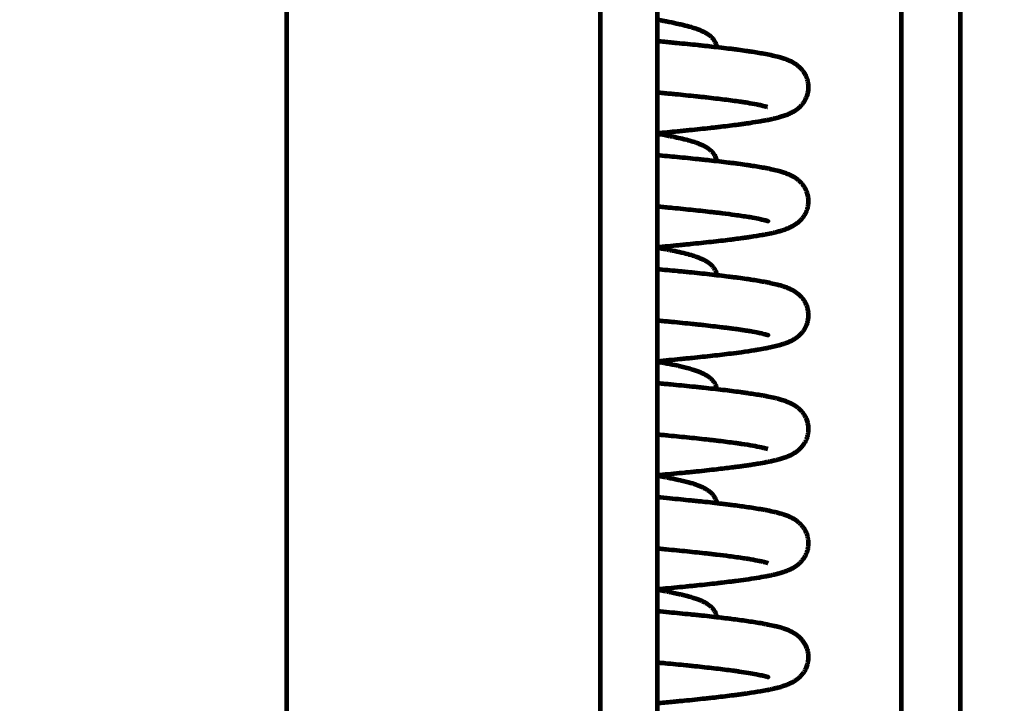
# Model space of a CAD drawing. Header units: millimetres. Extents: x 0 to 840, y 0 to 594.
# Drawn here: x 59.753 to 64.31, y 464.47 to 467.67 of the extents above; entities that cross this region are included whole.
import ezdxf

# ---------------------------------------------------------------- set-up
doc = ezdxf.new("R2010")
doc.units = ezdxf.units.MM
doc.linetypes.add('K5LT_BASIC', pattern=[0])
doc.linetypes.add('K5LT_THIN', pattern=[0])
doc.layers.add('Системный слой', color=7, linetype='Continuous')
doc.styles.add('KDIMTEXTSTYLE', font='GOST_AU.SHX', dxfattribs={"width": 0.96, "oblique": 15, "height": 5})
doc.dimstyles.new('KDIMSTYLE (0.07)', dxfattribs={"dimtxt": 5, "dimasz": 1, "dimexe": 2, "dimexo": 0, "dimgap": 1, "dimtad": 1, "dimlfac": 15, "dimtxsty": 'KDIMTEXTSTYLE', "dimsah": 1, "dimcen": 0, "dimdle": 1, "dimadec": 0, "dimazin": 0, "dimtfac": 0.667, "dimtmove": 0, "dimatfit": 3, "dimfxl": 1, "dimtvp": 1, "dimtolj": 1, "dimtzin": 0, "dimarcsym": 0})

# ---------------------------------------------------------------- blocks, each defined once
blk = doc.blocks.new('KDIMARROW_01')
at = {"layer": 'Системный слой'}
blk.add_hatch(color=0, dxfattribs=at).paths.add_polyline_path([(0, 0), (-5, 0.6583), (-4.5, 0), (-5, -0.6583)])
at = {"layer": 'Системный слой', "color": 0, "linetype": 'K5LT_THIN', "lineweight": 18}
for p, q in [((-4.5, 0), (-5, 0.6583)), ((-5, 0.6583), (0, 0)), ((0, 0), (-5, -0.6583)), ((-5, -0.6583), (-4.5, 0)), ((0, 0), (-1, 0))]:
    blk.add_line(p, q, dxfattribs=at)

msp = doc.modelspace()

# ---------------------------------------------------------------- linework, layer by layer
at = {"layer": 'Системный слой', "color": 5, "linetype": 'K5LT_BASIC', "lineweight": 60, "true_color": 0x0000ff}
for p, q in [((61.00305, 512.31632), (61.00305, 411.74583)), ((62.46971, 512.30589), (62.46971, 411.73474)), ((63.87945, 446.48472), (63.87945, 479.15139)), ((64.15418, 479.15139), (64.15418, 446.48472)), ((62.73638, 479.01806), (62.73638, 446.61806))]:
    msp.add_line(p, q, dxfattribs=at)
for points, knots in [([(62.73638, 467.66993), (62.73955, 467.66937), (62.7427, 467.66881), (62.75129, 467.66727), (62.75668, 467.66629), (62.76731, 467.66433), (62.77256, 467.66334), (62.79528, 467.659), (62.81189, 467.65563), (62.83212, 467.65121), (62.83667, 467.65019), (62.84257, 467.64884), (62.84399, 467.64852), (62.84982, 467.64716), (62.85415, 467.64613), (62.87137, 467.64192), (62.88353, 467.63869), (62.903, 467.63298), (62.91072, 467.63053), (62.92419, 467.62588), (62.92998, 467.62373), (62.93842, 467.62031), (62.94125, 467.61912), (62.94949, 467.61545), (62.95475, 467.61288), (62.96228, 467.60873), (62.9647, 467.60732), (62.97164, 467.60303), (62.97609, 467.59997), (62.98281, 467.59454), (62.98469, 467.59291), (62.98864, 467.58924), (62.99046, 467.58742), (62.99414, 467.58343), (62.99592, 467.58135), (63.00031, 467.57572), (63.00303, 467.57169), (63.00666, 467.56524), (63.00806, 467.56245), (63.01002, 467.55797), (63.01077, 467.55609), (63.01244, 467.55142), (63.01328, 467.54863), (63.01433, 467.54432), (63.01461, 467.54303), (63.01486, 467.54173)], [18.5044778, 18.5044778, 18.5044778, 18.5044778, 18.6809868, 18.6809868, 18.9902753, 18.9902753, 19.3002843, 19.3002843, 20.3555367, 20.3555367, 20.6699099, 20.6699099, 20.7707571, 20.7707571, 21.086206, 21.086206, 22.052915, 22.052915, 22.7507953, 22.7507953, 23.3200251, 23.3200251, 23.6145791, 23.6145791, 24.1838089, 24.1838089, 24.4460774, 24.4460774, 24.9579757, 24.9579757, 25.1794508, 25.1794508, 25.3903782, 25.3903782, 25.5937063, 25.5937063, 25.9127053, 25.9127053, 26.105479, 26.105479, 26.2320232, 26.2320232, 26.4157994, 26.4157994, 26.4965442, 26.4965442, 26.4965442, 26.4965442]), ([(62.73638, 467.56975), (62.7479, 467.5687), (62.75932, 467.56765), (62.78043, 467.56568), (62.79013, 467.56477), (62.80941, 467.56295), (62.81899, 467.56204), (62.86242, 467.55785), (62.89525, 467.55458), (62.93573, 467.55037), (62.94459, 467.54944), (62.96212, 467.54757), (62.97079, 467.54663), (63.01091, 467.54224), (63.04089, 467.53878), (63.07701, 467.53433), (63.08473, 467.53337), (63.09992, 467.53143), (63.10739, 467.53045), (63.12781, 467.52774), (63.14045, 467.52599), (63.15957, 467.52324), (63.16635, 467.52224), (63.1954, 467.51784), (63.21619, 467.5144), (63.24702, 467.50871), (63.25819, 467.5065), (63.27945, 467.50194), (63.28953, 467.49958), (63.3035, 467.49596), (63.30796, 467.49475), (63.31866, 467.49169), (63.32477, 467.4898), (63.33472, 467.48641), (63.33862, 467.485), (63.34593, 467.48219), (63.34971, 467.48064), (63.35967, 467.47624), (63.36581, 467.47326), (63.37621, 467.46722), (63.37939, 467.46525), (63.386, 467.46077), (63.38934, 467.45833), (63.39762, 467.45171), (63.403, 467.44684), (63.41095, 467.43829), (63.41392, 467.43479), (63.41798, 467.42943), (63.41917, 467.42779), (63.42265, 467.42273), (63.42487, 467.41917), (63.42929, 467.41121), (63.43144, 467.40679), (63.43525, 467.39758), (63.43696, 467.39267), (63.43973, 467.38277), (63.44085, 467.37762), (63.44262, 467.36584), (63.44311, 467.35907), (63.44297, 467.34565), (63.44238, 467.33901), (63.44017, 467.32595), (63.43857, 467.31963), (63.43494, 467.30872), (63.4331, 467.30414), (63.42895, 467.29527), (63.42668, 467.29108), (63.42178, 467.28304), (63.41916, 467.27925), (63.41372, 467.27212), (63.41085, 467.26875), (63.40755, 467.2652), (63.40713, 467.26476), (63.40609, 467.26367), (63.40547, 467.26304), (63.40363, 467.26118), (63.40237, 467.25996), (63.39871, 467.25653), (63.39615, 467.25431), (63.38898, 467.24846), (63.38398, 467.24491), (63.37624, 467.23994), (63.37298, 467.23801), (63.36661, 467.23448), (63.36351, 467.23288), (63.35694, 467.2297), (63.35406, 467.2284), (63.34371, 467.22398), (63.33757, 467.22171), (63.32729, 467.21821), (63.32323, 467.21691), (63.31372, 467.21401), (63.30782, 467.21234), (63.29726, 467.20956), (63.29283, 467.20844), (63.28353, 467.2062), (63.27863, 467.20508), (63.26564, 467.20221), (63.25719, 467.20047), (63.24286, 467.19768), (63.23724, 467.19662), (63.21679, 467.1929), (63.20114, 467.19028), (63.18174, 467.18725), (63.17895, 467.18682), (63.17051, 467.18554), (63.16477, 467.18468), (63.15211, 467.18283), (63.14513, 467.18183), (63.13092, 467.17985), (63.12369, 467.17887), (63.0907, 467.17447), (63.06339, 467.17107), (63.0263, 467.16673), (63.01801, 467.16578), (63.00122, 467.16387), (62.99273, 467.16292), (62.95346, 467.1586), (62.92129, 467.15523), (62.87861, 467.15094), (62.86931, 467.15001), (62.85056, 467.14817), (62.84111, 467.14725), (62.80071, 467.14335), (62.76893, 467.14037), (62.73638, 467.1374)], [4.1665566, 4.1665566, 4.1665566, 4.1665566, 4.5206078, 4.5206078, 4.8265041, 4.8265041, 5.1334717, 5.1334717, 6.2316622, 6.2316622, 6.5438446, 6.5438446, 6.857385, 6.857385, 8.0134439, 8.0134439, 8.3347448, 8.3347448, 8.6570109, 8.6570109, 9.2326384, 9.2326384, 9.5594038, 9.5594038, 10.6667477, 10.6667477, 11.3518295, 11.3518295, 12.0369114, 12.0369114, 12.3608497, 12.3608497, 12.8328238, 12.8328238, 13.1255718, 13.1255718, 13.4063959, 13.4063959, 13.8852659, 13.8852659, 14.1067236, 14.1067236, 14.3151195, 14.3151195, 14.6324276, 14.6324276, 14.8187906, 14.8187906, 14.8973659, 14.8973659, 15.0545163, 15.0545163, 15.2311419, 15.2311419, 15.4068152, 15.4068152, 15.5790572, 15.5790572, 15.7962318, 15.7962318, 16.0099158, 16.0099158, 16.2245018, 16.2245018, 16.394247, 16.394247, 16.5664504, 16.5664504, 16.7421493, 16.7421493, 16.922461, 16.922461, 16.948612, 16.948612, 16.9870469, 16.9870469, 17.0639168, 17.0639168, 17.2176564, 17.2176564, 17.5251358, 17.5251358, 17.7416011, 17.7416011, 17.9700068, 17.9700068, 18.211061, 18.211061, 18.7190122, 18.7190122, 19.0162635, 19.0162635, 19.4515042, 19.4515042, 19.7689999, 19.7689999, 20.09595, 20.09595, 20.6276055, 20.6276055, 20.959605, 20.959605, 21.8020061, 21.8020061, 21.9418126, 21.9418126, 22.2214257, 22.2214257, 22.5479463, 22.5479463, 22.8730754, 22.8730754, 24.0019347, 24.0019347, 24.3207434, 24.3207434, 24.6375872, 24.6375872, 25.7669578, 25.7669578, 26.0773612, 26.0773612, 26.386677, 26.386677, 27.3869647, 27.3869647, 27.3869647, 27.3869647]), ([(62.73638, 467.32957), (62.74623, 467.32866), (62.75601, 467.32775), (62.77527, 467.32594), (62.78475, 467.32504), (62.80358, 467.32324), (62.81292, 467.32234), (62.85516, 467.31822), (62.88698, 467.31501), (62.92602, 467.31089), (62.93454, 467.30998), (62.95138, 467.30816), (62.95969, 467.30724), (62.99725, 467.30306), (63.02501, 467.2998), (63.07696, 467.29328), (63.10113, 467.29004), (63.12933, 467.28593), (63.13532, 467.28503), (63.14707, 467.28323), (63.15286, 467.28232), (63.17442, 467.27883), (63.18881, 467.2763), (63.20923, 467.27234), (63.21629, 467.27087), (63.2263, 467.26865), (63.22971, 467.26786), (63.2382, 467.2658), (63.24243, 467.26466), (63.24728, 467.26329), (63.24893, 467.2628), (63.25144, 467.26201), (63.25201, 467.26182), (63.25295, 467.26151)], [38.733794, 38.733794, 38.733794, 38.733794, 39.0662822, 39.0662822, 39.394626, 39.394626, 39.7239191, 39.7239191, 40.8987333, 40.8987333, 41.2325327, 41.2325327, 41.5673996, 41.5673996, 42.7683926, 42.7683926, 43.9749487, 43.9749487, 44.3111361, 44.3111361, 44.656371, 44.656371, 45.6397364, 45.6397364, 46.2399923, 46.2399923, 46.5806745, 46.5806745, 47.1809304, 47.1809304, 47.6164481, 47.6164481, 47.868172, 47.868172, 47.868172, 47.868172]), ([(62.73638, 467.13659), (62.75501, 467.13332), (62.77278, 467.13003), (62.79466, 467.12573), (62.79964, 467.12473), (62.80943, 467.12273), (62.81425, 467.12173), (62.83125, 467.11811), (62.84292, 467.11548), (62.86599, 467.10994), (62.87724, 467.10704), (62.89843, 467.10106), (62.90833, 467.09801), (62.92451, 467.09245), (62.93111, 467.08999), (62.94022, 467.08622), (62.94307, 467.08499), (62.95109, 467.08135), (62.95617, 467.07882), (62.96365, 467.0746), (62.96599, 467.07321), (62.97282, 467.06889), (62.97738, 467.06567), (62.98386, 467.0603), (62.98579, 467.0586), (62.98889, 467.05563), (62.9899, 467.05463), (62.99285, 467.05155), (62.99454, 467.04965), (62.99909, 467.04406), (63.00162, 467.04052), (63.00547, 467.03411), (63.00688, 467.0315), (63.00934, 467.02632), (63.01056, 467.02337), (63.01249, 467.01793), (63.01344, 467.01473), (63.01438, 467.01075), (63.01462, 467.00962), (63.01484, 467.00847)], [18.2229652, 18.2229652, 18.2229652, 18.2229652, 19.2589404, 19.2589404, 19.5704772, 19.5704772, 19.8832268, 19.8832268, 20.6945316, 20.6945316, 21.5720011, 21.5720011, 22.4494706, 22.4494706, 23.0972806, 23.0972806, 23.3900236, 23.3900236, 23.9497235, 23.9497235, 24.2064033, 24.2064033, 24.7078994, 24.7078994, 24.9314754, 24.9314754, 25.0524856, 25.0524856, 25.259513, 25.259513, 25.5728443, 25.5728443, 25.7614773, 25.7614773, 25.9477268, 25.9477268, 26.1333609, 26.1333609, 26.2039893, 26.2039893, 26.2039893, 26.2039893]), ([(62.73638, 467.03642), (62.76816, 467.03351), (62.79922, 467.03061), (62.86331, 467.02443), (62.89613, 467.02116), (62.93658, 467.01695), (62.94544, 467.01602), (62.96295, 467.01415), (62.97162, 467.01321), (63.0117, 467.00882), (63.04166, 467.00535), (63.07774, 467.00091), (63.08545, 466.99994), (63.10063, 466.998), (63.10809, 466.99703), (63.12891, 466.99425), (63.14193, 466.99245), (63.16138, 466.98964), (63.16813, 466.98864), (63.19706, 466.98424), (63.21774, 466.9808), (63.24237, 466.97623), (63.24794, 466.97516), (63.25873, 466.97301), (63.26399, 466.97193), (63.27962, 466.96856), (63.28958, 466.96623), (63.30343, 466.96265), (63.30791, 466.96143), (63.31856, 466.95838), (63.32462, 466.95651), (63.33456, 466.95313), (63.33843, 466.95174), (63.34831, 466.94794), (63.35464, 466.94526), (63.36462, 466.94037), (63.36773, 466.93875), (63.37464, 466.93483), (63.37776, 466.93294), (63.38665, 466.92707), (63.39241, 466.92279), (63.40114, 466.91509), (63.40441, 466.91194), (63.41042, 466.90556), (63.41341, 466.90207), (63.41698, 466.89743), (63.41767, 466.89651), (63.41973, 466.89367), (63.42107, 466.89172), (63.42493, 466.88576), (63.42735, 466.88156), (63.43174, 466.87279), (63.43373, 466.86819), (63.43768, 466.85727), (63.43955, 466.85056), (63.44208, 466.83721), (63.44282, 466.83042), (63.44318, 466.81696), (63.44283, 466.81026), (63.44127, 466.7985), (63.44028, 466.79344), (63.4377, 466.78351), (63.43615, 466.77873), (63.43252, 466.76943), (63.43048, 466.76502), (63.42598, 466.75649), (63.42356, 466.75249), (63.41839, 466.74484), (63.41567, 466.74124), (63.41003, 466.73448), (63.4071, 466.73131), (63.39967, 466.72393), (63.39516, 466.72005), (63.38801, 466.71452), (63.38529, 466.71256), (63.37941, 466.70859), (63.37628, 466.70664), (63.37002, 466.70299), (63.36675, 466.70123), (63.36036, 466.69799), (63.357, 466.6964), (63.34673, 466.69185), (63.34005, 466.68927), (63.32906, 466.68546), (63.32558, 466.68432), (63.31602, 466.68134), (63.31001, 466.67962), (63.29962, 466.67683), (63.29503, 466.67566), (63.28571, 466.67338), (63.28096, 466.67228), (63.26663, 466.66907), (63.25676, 466.66703), (63.2409, 466.66397), (63.23523, 466.66291), (63.21153, 466.65864), (63.19235, 466.6555), (63.165, 466.65138), (63.15819, 466.65038), (63.14576, 466.64859), (63.1402, 466.64781), (63.12326, 466.64547), (63.1116, 466.64391), (63.09205, 466.64138), (63.08438, 466.64041), (63.04898, 466.636), (63.0197, 466.63258), (62.95835, 466.62579), (62.92632, 466.62242), (62.8838, 466.61813), (62.87453, 466.6172), (62.85584, 466.61535), (62.84641, 466.61443), (62.80438, 466.61036), (62.77081, 466.60721), (62.73638, 466.60406)], [4.7930022, 4.7930022, 4.7930022, 4.7930022, 5.9166369, 5.9166369, 7.1800607, 7.1800607, 7.5392304, 7.5392304, 7.8999559, 7.8999559, 9.2298503, 9.2298503, 9.5994793, 9.5994793, 9.9702702, 9.9702702, 10.6539966, 10.6539966, 11.0300471, 11.0300471, 12.3027765, 12.3027765, 12.6844066, 12.6844066, 13.0663149, 13.0663149, 13.8449181, 13.8449181, 14.2176574, 14.2176574, 14.7576099, 14.7576099, 15.0934129, 15.0934129, 15.6485381, 15.6485381, 15.9302249, 15.9302249, 16.1879951, 16.1879951, 16.5969638, 16.5969638, 16.8193852, 16.8193852, 17.0340425, 17.0340425, 17.0862715, 17.0862715, 17.1907294, 17.1907294, 17.3955612, 17.3955612, 17.5984349, 17.5984349, 17.8623959, 17.8623959, 18.1142473, 18.1142473, 18.3605057, 18.3605057, 18.5534325, 18.5534325, 18.7473026, 18.7473026, 18.9433004, 18.9433004, 19.142628, 19.142628, 19.3465496, 19.3465496, 19.5559, 19.5559, 19.8775882, 19.8775882, 20.0803635, 20.0803635, 20.3236723, 20.3236723, 20.5852528, 20.5852528, 20.8656995, 20.8656995, 21.4827209, 21.4827209, 21.8079648, 21.8079648, 22.3183657, 22.3183657, 22.6886558, 22.6886558, 23.0626252, 23.0626252, 23.7791909, 23.7791909, 24.1610748, 24.1610748, 25.3302796, 25.3302796, 25.7075383, 25.7075383, 26.0036554, 26.0036554, 26.5958896, 26.5958896, 26.9673392, 26.9673392, 28.2797416, 28.2797416, 29.5790726, 29.5790726, 29.9364783, 29.9364783, 30.2924485, 30.2924485, 31.5095785, 31.5095785, 31.5095785, 31.5095785]), ([(62.73638, 466.79624), (62.74173, 466.79574), (62.74707, 466.79525), (62.76201, 466.79385), (62.77156, 466.79296), (62.79052, 466.79116), (62.79993, 466.79026), (62.84247, 466.78615), (62.87455, 466.78294), (62.93633, 466.7765), (62.96599, 466.77327), (63.00199, 466.76912), (63.00983, 466.7682), (63.02528, 466.76637), (63.03289, 466.76545), (63.0614, 466.76194), (63.08131, 466.75935), (63.12293, 466.75361), (63.14407, 466.75045), (63.16477, 466.74705), (63.16665, 466.74674), (63.17387, 466.74553), (63.17903, 466.74464), (63.19575, 466.74166), (63.20633, 466.73961), (63.21951, 466.73683), (63.22317, 466.73602), (63.23192, 466.73402), (63.23654, 466.73288), (63.24299, 466.73117), (63.24545, 466.73048), (63.25154, 466.7287), (63.25483, 466.72755), (63.25648, 466.72689), (63.25577, 466.7272), (63.2558, 466.72718)], [44.0583528, 44.0583528, 44.0583528, 44.0583528, 44.263864, 44.263864, 44.6368767, 44.6368767, 45.0108792, 45.0108792, 46.3443035, 46.3443035, 47.6933725, 47.6933725, 48.0773276, 48.0773276, 48.4631895, 48.4631895, 49.5520581, 49.5520581, 50.898955, 50.898955, 51.0344353, 51.0344353, 51.4278277, 51.4278277, 52.3526637, 52.3526637, 52.7416984, 52.7416984, 53.3286454, 53.3286454, 53.6984036, 53.6984036, 54.5558588, 54.5558588, 54.944366, 54.944366, 54.944366, 54.944366]), ([(62.73638, 466.60326), (62.75093, 466.6007), (62.76495, 466.59814), (62.78357, 466.59457), (62.78866, 466.59358), (62.79868, 466.59159), (62.80361, 466.59059), (62.82299, 466.58659), (62.83671, 466.58358), (62.86227, 466.57755), (62.87407, 466.57454), (62.89628, 466.56838), (62.90661, 466.56524), (62.92344, 466.55951), (62.93023, 466.55699), (62.94216, 466.55211), (62.94741, 466.54977), (62.95519, 466.5459), (62.95761, 466.54464), (62.96244, 466.54197), (62.96483, 466.54058), (62.97177, 466.53627), (62.97638, 466.53309), (62.98302, 466.52769), (62.98492, 466.52605), (62.98852, 466.52267), (62.98995, 466.52125), (62.99453, 466.51641), (62.99737, 466.51302), (63.00173, 466.50688), (63.0033, 466.50445), (63.00613, 466.49957), (63.00756, 466.4968), (63.00992, 466.49161), (63.01112, 466.48857), (63.01297, 466.48304), (63.01382, 466.47998), (63.01461, 466.47635), (63.01474, 466.47571), (63.01486, 466.47507)], [18.338641, 18.338641, 18.338641, 18.338641, 19.1482512, 19.1482512, 19.4593222, 19.4593222, 19.7715446, 19.7715446, 20.7073069, 20.7073069, 21.6177613, 21.6177613, 22.5282157, 22.5282157, 23.1941239, 23.1941239, 23.756251, 23.756251, 24.0254834, 24.0254834, 24.2855205, 24.2855205, 24.7989832, 24.7989832, 25.0232943, 25.0232943, 25.1951459, 25.1951459, 25.5315094, 25.5315094, 25.724764, 25.724764, 25.9146613, 25.9146613, 26.1029563, 26.1029563, 26.2891008, 26.2891008, 26.3285373, 26.3285373, 26.3285373, 26.3285373]), ([(62.73638, 466.50309), (62.76867, 466.50013), (62.80021, 466.49718), (62.84035, 466.49331), (62.84977, 466.49239), (62.86846, 466.49055), (62.87773, 466.48963), (62.9198, 466.4854), (62.95144, 466.48209), (63.0128, 466.47536), (63.04241, 466.47193), (63.07817, 466.46752), (63.08588, 466.46656), (63.10104, 466.46461), (63.1085, 466.46364), (63.12931, 466.46087), (63.14232, 466.45906), (63.16176, 466.45625), (63.1685, 466.45525), (63.19714, 466.45089), (63.21758, 466.44749), (63.24201, 466.44297), (63.24759, 466.4419), (63.25839, 466.43975), (63.26366, 466.43866), (63.27927, 466.43531), (63.28923, 466.43298), (63.30508, 466.42889), (63.31143, 466.42714), (63.32179, 466.42403), (63.32568, 466.4228), (63.33354, 466.42016), (63.33739, 466.41879), (63.34729, 466.41503), (63.35366, 466.41236), (63.3636, 466.40756), (63.36673, 466.40595), (63.37367, 466.40207), (63.37677, 466.40023), (63.38571, 466.39441), (63.39148, 466.39019), (63.40027, 466.38256), (63.40356, 466.37945), (63.4096, 466.37315), (63.41263, 466.36968), (63.41587, 466.36554), (63.41624, 466.36506), (63.41733, 466.36362), (63.41805, 466.36265), (63.42021, 466.35966), (63.42161, 466.35759), (63.42549, 466.35149), (63.42788, 466.34724), (63.43291, 466.33697), (63.43542, 466.33071), (63.43937, 466.31787), (63.4409, 466.31111), (63.44276, 466.29769), (63.44316, 466.2909), (63.4429, 466.27891), (63.44246, 466.27368), (63.44095, 466.26338), (63.43988, 466.25834), (63.43718, 466.24848), (63.43556, 466.24374), (63.43181, 466.23452), (63.42973, 466.23016), (63.42514, 466.22173), (63.42268, 466.21778), (63.41745, 466.21023), (63.4147, 466.20668), (63.40777, 466.19855), (63.40352, 466.19426), (63.396, 466.18747), (63.39271, 466.18478), (63.38889, 466.18188), (63.38829, 466.18144), (63.38651, 466.18013), (63.38532, 466.17928), (63.38183, 466.17686), (63.37948, 466.17533), (63.37403, 466.17195), (63.37075, 466.17008), (63.36154, 466.16513), (63.35552, 466.16233), (63.34613, 466.15837), (63.34293, 466.15711), (63.33572, 466.15443), (63.33245, 466.15328), (63.32316, 466.15018), (63.31737, 466.14841), (63.30737, 466.14557), (63.30292, 466.14436), (63.29398, 466.14206), (63.28939, 466.14093), (63.27594, 466.13777), (63.26688, 466.1358), (63.25209, 466.1328), (63.2466, 466.13173), (63.23092, 466.12877), (63.22045, 466.12691), (63.20337, 466.12403), (63.19708, 466.12301), (63.17201, 466.11903), (63.15204, 466.11609), (63.11537, 466.11106), (63.09922, 466.10894), (63.05511, 466.1034), (63.02609, 466.09998), (62.96518, 466.09319), (62.93331, 466.08981), (62.89098, 466.08551), (62.88175, 466.08459), (62.86313, 466.08274), (62.85375, 466.08181), (62.81059, 466.07761), (62.77576, 466.07434), (62.73879, 466.07095), (62.73759, 466.07084), (62.73638, 466.07073)], [4.5844652, 4.5844652, 4.5844652, 4.5844652, 5.6764808, 5.6764808, 6.0154635, 6.0154635, 6.35569, 6.35569, 7.576088, 7.576088, 8.8347882, 8.8347882, 9.1883606, 9.1883606, 9.543045, 9.543045, 10.1970866, 10.1970866, 10.5568063, 10.5568063, 11.7597607, 11.7597607, 12.1247806, 12.1247806, 12.4900778, 12.4900778, 13.232856, 13.232856, 13.7487777, 13.7487777, 14.0860848, 14.0860848, 14.4076409, 14.4076409, 14.9394654, 14.9394654, 15.211534, 15.211534, 15.4599738, 15.4599738, 15.8550478, 15.8550478, 16.06848, 16.06848, 16.2743637, 16.2743637, 16.3005575, 16.3005575, 16.3529451, 16.3529451, 16.4577203, 16.4577203, 16.6534998, 16.6534998, 16.9115093, 16.9115093, 17.159808, 17.159808, 17.3985302, 17.3985302, 17.5831924, 17.5831924, 17.7677222, 17.7677222, 17.9532715, 17.9532715, 18.140981, 18.140981, 18.3320127, 18.3320127, 18.5275961, 18.5275961, 18.8155875, 18.8155875, 19.0425827, 19.0425827, 19.0848979, 19.0848979, 19.1695284, 19.1695284, 19.3387893, 19.3387893, 19.5825898, 19.5825898, 20.071733, 20.071733, 20.3605753, 20.3605753, 20.6608317, 20.6608317, 21.1417423, 21.1417423, 21.4909164, 21.4909164, 21.8456663, 21.8456663, 22.4969131, 22.4969131, 22.8620884, 22.8620884, 23.5133352, 23.5133352, 23.876738, 23.876738, 24.9326362, 24.9326362, 25.7034626, 25.7034626, 26.9573105, 26.9573105, 28.2019112, 28.2019112, 28.5440998, 28.5440998, 28.8849108, 28.8849108, 30.0964723, 30.0964723, 30.1372635, 30.1372635, 30.1372635, 30.1372635]), ([(62.73638, 466.2629), (62.74051, 466.26252), (62.74463, 466.26214), (62.75839, 466.26086), (62.76796, 466.25996), (62.78696, 466.25816), (62.79639, 466.25726), (62.83902, 466.25316), (62.87118, 466.24995), (62.91072, 466.24584), (62.91936, 466.24493), (62.93645, 466.24311), (62.94489, 466.2422), (62.98302, 466.23802), (63.01128, 466.23476), (63.04525, 466.23059), (63.05263, 466.22967), (63.0671, 466.22783), (63.07418, 466.22691), (63.08998, 466.22482), (63.09859, 466.22364), (63.11348, 466.22156), (63.11988, 466.22064), (63.13235, 466.21881), (63.1384, 466.2179), (63.15288, 466.21566), (63.1611, 466.21434), (63.17423, 466.21213), (63.17941, 466.21124), (63.19551, 466.20836), (63.20564, 466.20641), (63.21844, 466.20373), (63.22217, 466.20291), (63.23083, 466.20094), (63.23532, 466.19985), (63.24198, 466.19811), (63.24444, 466.19743), (63.24944, 466.19599), (63.25241, 466.19503), (63.25462, 466.19427), (63.25552, 466.19393), (63.2565, 466.19355), (63.25541, 466.19404), (63.25501, 466.19424)], [37.1918958, 37.1918958, 37.1918958, 37.1918958, 37.3257098, 37.3257098, 37.6402924, 37.6402924, 37.9556977, 37.9556977, 39.0801553, 39.0801553, 39.3997509, 39.3997509, 39.7204776, 39.7204776, 40.8697418, 40.8697418, 41.1965652, 41.1965652, 41.5238967, 41.5238967, 41.9424742, 41.9424742, 42.2722356, 42.2722356, 42.6023323, 42.6023323, 43.0847444, 43.0847444, 43.4167782, 43.4167782, 44.1585441, 44.1585441, 44.4865124, 44.4865124, 44.964712, 44.964712, 45.2804143, 45.2804143, 45.7586138, 45.7586138, 46.0278856, 46.0278856, 46.4881807, 46.4881807, 46.4881807, 46.4881807]), ([(62.73638, 466.06993), (62.74167, 466.069), (62.74688, 466.06807), (62.75744, 466.06615), (62.76278, 466.06517), (62.78601, 466.06083), (62.80304, 466.05745), (62.82379, 466.05303), (62.82844, 466.05202), (62.83447, 466.05068), (62.83592, 466.05035), (62.8419, 466.04901), (62.84633, 466.04798), (62.85502, 466.04592), (62.85928, 466.04488), (62.8675, 466.04283), (62.87145, 466.04181), (62.8847, 466.03832), (62.89354, 466.03582), (62.90547, 466.03216), (62.90892, 466.03106), (62.91867, 466.02784), (62.92474, 466.02569), (62.93354, 466.0223), (62.93646, 466.02113), (62.94502, 466.01751), (62.95049, 466.01499), (62.95825, 466.01096), (62.96074, 466.0096), (62.96806, 466.00536), (62.97276, 466.00233), (62.97981, 465.99699), (62.98179, 465.99539), (62.98733, 465.99058), (62.99081, 465.98718), (62.99585, 465.98142), (62.99768, 465.97916), (63.00092, 465.97474), (63.00256, 465.97229), (63.00501, 465.96821), (63.00592, 465.96657), (63.00813, 465.9623), (63.0093, 465.95976), (63.01199, 465.95298), (63.01323, 465.94903), (63.01446, 465.94369), (63.01468, 465.94269), (63.01487, 465.9417)], [18.6847365, 18.6847365, 18.6847365, 18.6847365, 18.9789896, 18.9789896, 19.2884007, 19.2884007, 20.347811, 20.347811, 20.6616608, 20.6616608, 20.7624399, 20.7624399, 21.0775162, 21.0775162, 21.3930457, 21.3930457, 21.6997513, 21.6997513, 22.4379818, 22.4379818, 22.7501668, 22.7501668, 23.3328232, 23.3328232, 23.6315063, 23.6315063, 24.2141627, 24.2141627, 24.4836546, 24.4836546, 25.0254786, 25.0254786, 25.2517536, 25.2517536, 25.6353352, 25.6353352, 25.8395847, 25.8395847, 26.0390319, 26.0390319, 26.1665859, 26.1665859, 26.3544771, 26.3544771, 26.6189, 26.6189, 26.6794314, 26.6794314, 26.6794314, 26.6794314]), ([(62.73638, 465.96975), (62.73811, 465.9696), (62.73984, 465.96944), (62.75146, 465.96837), (62.76128, 465.96747), (62.7808, 465.96565), (62.7905, 465.96474), (62.83444, 465.96058), (62.86772, 465.95733), (62.90889, 465.95315), (62.91792, 465.95222), (62.93581, 465.95036), (62.94467, 465.94943), (62.98488, 465.94514), (63.01492, 465.94178), (63.07236, 465.93498), (63.09971, 465.93153), (63.13249, 465.92708), (63.13959, 465.92609), (63.1525, 465.92426), (63.15836, 465.92341), (63.1856, 465.91938), (63.20551, 465.91619), (63.22995, 465.91187), (63.2357, 465.91082), (63.24691, 465.9087), (63.25241, 465.90762), (63.26789, 465.90447), (63.27755, 465.90236), (63.29161, 465.89901), (63.29627, 465.89785), (63.30705, 465.89502), (63.31329, 465.89327), (63.3234, 465.89019), (63.32723, 465.88897), (63.33807, 465.88526), (63.34457, 465.88281), (63.35455, 465.87853), (63.3582, 465.87686), (63.36513, 465.87344), (63.36839, 465.87173), (63.37784, 465.86632), (63.38357, 465.86267), (63.39311, 465.85538), (63.39638, 465.85268), (63.40264, 465.84699), (63.40589, 465.84378), (63.41182, 465.83728), (63.41484, 465.83364), (63.42033, 465.82624), (63.42298, 465.82226), (63.42731, 465.81488), (63.42906, 465.81159), (63.43348, 465.8023), (63.43589, 465.79607), (63.43969, 465.78326), (63.44109, 465.7767), (63.44265, 465.76488), (63.44301, 465.75965), (63.44308, 465.74919), (63.44279, 465.74395), (63.44157, 465.7336), (63.44064, 465.72848), (63.43819, 465.7185), (63.43668, 465.71362), (63.43417, 465.70697), (63.43339, 465.70504), (63.43211, 465.70208), (63.43163, 465.701), (63.43016, 465.69784), (63.42909, 465.69569), (63.42588, 465.68968), (63.42338, 465.68555), (63.41736, 465.67664), (63.41307, 465.67126), (63.40483, 465.66218), (63.40016, 465.65775), (63.39266, 465.6514), (63.38965, 465.64907), (63.38337, 465.64454), (63.38058, 465.64269), (63.3742, 465.63871), (63.37158, 465.63721), (63.36253, 465.63229), (63.35746, 465.6299), (63.34871, 465.6261), (63.3451, 465.62464), (63.33816, 465.62198), (63.33433, 465.6206), (63.32451, 465.61727), (63.31833, 465.61536), (63.30769, 465.61232), (63.30341, 465.61116), (63.2946, 465.60888), (63.2899, 465.60772), (63.27835, 465.605), (63.27122, 465.60342), (63.25859, 465.60077), (63.25324, 465.5997), (63.23613, 465.59637), (63.22382, 465.59415), (63.20871, 465.5916), (63.20661, 465.59125), (63.20049, 465.59023), (63.19645, 465.58958), (63.18415, 465.58762), (63.17568, 465.58631), (63.16027, 465.58401), (63.1534, 465.58302), (63.14395, 465.58167), (63.14151, 465.58133), (63.13571, 465.58052), (63.13233, 465.58005), (63.12211, 465.57866), (63.11516, 465.57772), (63.10066, 465.57582), (63.09309, 465.57484), (63.063, 465.57104), (63.03946, 465.56823), (62.98506, 465.56202), (62.95368, 465.55863), (62.91192, 465.55431), (62.90282, 465.55338), (62.88444, 465.55152), (62.87517, 465.5506), (62.8325, 465.54638), (62.79799, 465.54309), (62.75385, 465.539), (62.74514, 465.5382), (62.73638, 465.5374)], [4.2722493, 4.2722493, 4.2722493, 4.2722493, 4.3267547, 4.3267547, 4.6393188, 4.6393188, 4.9529625, 4.9529625, 6.0717108, 6.0717108, 6.3906536, 6.3906536, 6.7108161, 6.7108161, 7.8625772, 7.8625772, 9.0363825, 9.0363825, 9.3687679, 9.3687679, 9.6542235, 9.6542235, 10.7185993, 10.7185993, 11.0586269, 11.0586269, 11.3989638, 11.3989638, 12.0509439, 12.0509439, 12.3849864, 12.3849864, 12.8548357, 12.8548357, 13.1694953, 13.1694953, 13.687629, 13.687629, 13.960289, 13.960289, 14.2131087, 14.2131087, 14.6233627, 14.6233627, 14.827206, 14.827206, 15.0223515, 15.0223515, 15.211552, 15.211552, 15.3969601, 15.3969601, 15.5359238, 15.5359238, 15.775136, 15.775136, 16.0080626, 16.0080626, 16.1883552, 16.1883552, 16.368749, 16.368749, 16.5490974, 16.5490974, 16.7293186, 16.7293186, 16.8041909, 16.8041909, 16.8470052, 16.8470052, 16.9326339, 16.9326339, 17.1038914, 17.1038914, 17.3587881, 17.3587881, 17.633462, 17.633462, 17.8287612, 17.8287612, 18.0330834, 18.0330834, 18.2499863, 18.2499863, 18.6683764, 18.6683764, 18.9391635, 18.9391635, 19.2281905, 19.2281905, 19.7154317, 19.7154317, 20.0357301, 20.0357301, 20.3677471, 20.3677471, 20.8495937, 20.8495937, 21.1891623, 21.1891623, 21.9100606, 21.9100606, 22.0263105, 22.0263105, 22.2434979, 22.2434979, 22.6778727, 22.6778727, 23.0133312, 23.0133312, 23.1292174, 23.1292174, 23.2868134, 23.2868134, 23.6020052, 23.6020052, 23.9332816, 23.9332816, 24.8949417, 24.8949417, 26.0593819, 26.0593819, 26.3792025, 26.3792025, 26.6978663, 26.6978663, 27.831296, 27.831296, 28.1073678, 28.1073678, 28.1073678, 28.1073678]), ([(62.73638, 465.72957), (62.74494, 465.72878), (62.75344, 465.72799), (62.77147, 465.7263), (62.78098, 465.7254), (62.8239, 465.7213), (62.85632, 465.71811), (62.91883, 465.7117), (62.94891, 465.70848), (62.98554, 465.70435), (62.99355, 465.70343), (63.00933, 465.7016), (63.01709, 465.70068), (63.05206, 465.69648), (63.07759, 465.6932), (63.10775, 465.68904), (63.11423, 465.68812), (63.12428, 465.68666), (63.12796, 465.68612), (63.15052, 465.68276), (63.16787, 465.67995), (63.19856, 465.6745), (63.21212, 465.67181), (63.22683, 465.66853), (63.23026, 465.66773), (63.23618, 465.66629), (63.23911, 465.66554), (63.24701, 465.66342), (63.25084, 465.66226), (63.25401, 465.66115)], [36.3455035, 36.3455035, 36.3455035, 36.3455035, 36.6166179, 36.6166179, 36.9246371, 36.9246371, 38.0200892, 38.0200892, 39.1270694, 39.1270694, 39.4431657, 39.4431657, 39.7603581, 39.7603581, 40.8970927, 40.8970927, 41.2188824, 41.2188824, 41.4092454, 41.4092454, 42.4081184, 42.4081184, 43.4069913, 43.4069913, 43.7254651, 43.7254651, 44.0347887, 44.0347887, 44.7420574, 44.7420574, 44.7420574, 44.7420574]), ([(62.73638, 465.53659), (62.74707, 465.53471), (62.75747, 465.53283), (62.77285, 465.52996), (62.77804, 465.52897), (62.78827, 465.52699), (62.79331, 465.526), (62.81485, 465.52167), (62.83046, 465.51832), (62.84651, 465.5146), (62.84791, 465.51427), (62.85368, 465.51291), (62.85796, 465.51187), (62.86633, 465.50979), (62.87044, 465.50875), (62.88639, 465.50455), (62.89755, 465.50135), (62.9155, 465.49561), (62.92272, 465.49311), (62.93523, 465.48833), (62.94071, 465.48607), (62.94872, 465.48242), (62.95128, 465.48119), (62.95638, 465.47862), (62.95885, 465.47731), (62.96633, 465.4731), (62.97136, 465.46994), (62.97847, 465.4647), (62.98045, 465.46315), (62.98365, 465.46046), (62.98463, 465.4596), (62.98782, 465.45671), (62.98977, 465.4548), (62.99366, 465.45064), (62.9954, 465.44864), (62.99882, 465.44433), (63.0005, 465.44202), (63.00356, 465.43736), (63.00512, 465.43473), (63.00776, 465.42974), (63.00911, 465.42685), (63.01092, 465.42235), (63.01164, 465.4204), (63.01322, 465.41551), (63.01404, 465.41245), (63.01475, 465.40895), (63.01481, 465.40867), (63.01486, 465.40839)], [18.4329834, 18.4329834, 18.4329834, 18.4329834, 19.0278018, 19.0278018, 19.3381469, 19.3381469, 19.6495499, 19.6495499, 20.6919091, 20.6919091, 20.7927844, 20.7927844, 21.1083652, 21.1083652, 21.4241871, 21.4241871, 22.365119, 22.365119, 23.0481735, 23.0481735, 23.6136418, 23.6136418, 23.8940627, 23.8940627, 24.1628457, 24.1628457, 24.7205724, 24.7205724, 24.9529522, 24.9529522, 25.070501, 25.070501, 25.30095, 25.30095, 25.5042112, 25.5042112, 25.7014407, 25.7014407, 25.8946431, 25.8946431, 26.0855199, 26.0855199, 26.2110134, 26.2110134, 26.4064876, 26.4064876, 26.4235767, 26.4235767, 26.4235767, 26.4235767]), ([(62.73638, 465.43642), (62.75646, 465.43458), (62.77626, 465.43275), (62.8301, 465.42767), (62.86344, 465.42442), (62.90472, 465.42024), (62.91378, 465.41932), (62.93172, 465.41746), (62.94061, 465.41653), (62.98094, 465.41224), (63.01109, 465.40889), (63.04779, 465.40456), (63.05579, 465.4036), (63.07157, 465.40168), (63.07934, 465.40071), (63.11032, 465.39679), (63.13238, 465.39382), (63.17671, 465.38743), (63.19848, 465.38402), (63.22466, 465.37948), (63.2305, 465.37843), (63.24187, 465.37633), (63.24745, 465.37526), (63.26396, 465.37198), (63.27452, 465.36971), (63.28931, 465.36624), (63.29407, 465.36507), (63.30514, 465.36221), (63.31151, 465.36045), (63.32191, 465.35733), (63.3258, 465.3561), (63.33608, 465.35264), (63.3424, 465.35031), (63.35206, 465.34629), (63.35564, 465.34471), (63.36269, 465.34135), (63.36581, 465.33977), (63.37541, 465.33448), (63.3813, 465.33084), (63.39083, 465.32385), (63.3942, 465.32118), (63.4005, 465.31568), (63.40378, 465.31257), (63.40982, 465.30624), (63.41282, 465.30279), (63.41646, 465.29811), (63.41721, 465.29712), (63.41944, 465.29408), (63.4209, 465.29198), (63.42512, 465.28548), (63.42777, 465.28083), (63.433, 465.27008), (63.4355, 465.26382), (63.43899, 465.25242), (63.44023, 465.2473), (63.44203, 465.23702), (63.44263, 465.23177), (63.44315, 465.22127), (63.44308, 465.216), (63.4423, 465.20555), (63.44159, 465.2004), (63.43955, 465.19026), (63.43824, 465.18534), (63.43507, 465.17573), (63.43324, 465.17115), (63.42845, 465.16082), (63.42539, 465.15539), (63.41858, 465.14496), (63.41484, 465.14009), (63.40942, 465.13387), (63.40783, 465.13215), (63.40325, 465.1274), (63.40018, 465.12452), (63.39417, 465.11929), (63.39091, 465.11671), (63.38478, 465.11218), (63.38147, 465.10995), (63.37523, 465.106), (63.37199, 465.10411), (63.36282, 465.0991), (63.35742, 465.09653), (63.34804, 465.09249), (63.34508, 465.0913), (63.33815, 465.08864), (63.33461, 465.08737), (63.32553, 465.08427), (63.31963, 465.08243), (63.3097, 465.07955), (63.30545, 465.07838), (63.29356, 465.07526), (63.28596, 465.07342), (63.27309, 465.07051), (63.26797, 465.0694), (63.25755, 465.06723), (63.25218, 465.06615), (63.23256, 465.06236), (63.21757, 465.05971), (63.18557, 465.05446), (63.16857, 465.05186), (63.13608, 465.04721), (63.1209, 465.04513), (63.09763, 465.04209), (63.09002, 465.04112), (63.06891, 465.03847), (63.05514, 465.03679), (63.03286, 465.03416), (63.02462, 465.0332), (62.98651, 465.02885), (62.95519, 465.02546), (62.9135, 465.02114), (62.9044, 465.02021), (62.88605, 465.01835), (62.87679, 465.01742), (62.83416, 465.0132), (62.79967, 465.00991), (62.75498, 465.00577), (62.74571, 465.00492), (62.73638, 465.00406)], [4.1666997, 4.1666997, 4.1666997, 4.1666997, 4.784008, 4.784008, 5.8742088, 5.8742088, 6.1851076, 6.1851076, 6.4971181, 6.4971181, 7.6195535, 7.6195535, 7.9390908, 7.9390908, 8.2600247, 8.2600247, 9.2408451, 9.2408451, 10.3538634, 10.3538634, 10.6853036, 10.6853036, 11.0170436, 11.0170436, 11.6997683, 11.6997683, 12.0276978, 12.0276978, 12.4990239, 12.4990239, 12.8049085, 12.8049085, 13.2847595, 13.2847595, 13.5553677, 13.5553677, 13.8040649, 13.8040649, 14.2117536, 14.2117536, 14.4147478, 14.4147478, 14.6088572, 14.6088572, 14.7959837, 14.7959837, 14.8449946, 14.8449946, 14.9430163, 14.9430163, 15.1390599, 15.1390599, 15.3731347, 15.3731347, 15.5461095, 15.5461095, 15.7162348, 15.7162348, 15.884655, 15.884655, 16.0524457, 16.0524457, 16.2206397, 16.2206397, 16.3902496, 16.3902496, 16.6172005, 16.6172005, 16.8592943, 16.8592943, 16.9586091, 16.9586091, 17.1450211, 17.1450211, 17.3410733, 17.3410733, 17.5475956, 17.5475956, 17.7654189, 17.7654189, 18.1902967, 18.1902967, 18.4434752, 18.4434752, 18.7192898, 18.7192898, 19.1542676, 19.1542676, 19.4679832, 19.4679832, 20.0009675, 20.0009675, 20.3310409, 20.3310409, 20.6625694, 20.6625694, 21.5080892, 21.5080892, 22.353609, 22.353609, 23.0368693, 23.0368693, 23.3600665, 23.3600665, 23.9174899, 23.9174899, 24.2368558, 24.2368558, 25.3721528, 25.3721528, 25.6841904, 25.6841904, 25.9949224, 25.9949224, 27.1007904, 27.1007904, 27.3876582, 27.3876582, 27.3876582, 27.3876582]), ([(62.73638, 465.19624), (62.7411, 465.1958), (62.74579, 465.19537), (62.76011, 465.19403), (62.76967, 465.19313), (62.81285, 465.18904), (62.84549, 465.18585), (62.9087, 465.17943), (62.93924, 465.17619), (62.97643, 465.17205), (62.98452, 465.17113), (63.00047, 465.1693), (63.00834, 465.16838), (63.03618, 465.16508), (63.05537, 465.16269), (63.09813, 465.15711), (63.12092, 465.15391), (63.14743, 465.14984), (63.15321, 465.14893), (63.1644, 465.14712), (63.16979, 465.14622), (63.18978, 465.14279), (63.20288, 465.14032), (63.22131, 465.13646), (63.22759, 465.13504), (63.23595, 465.13301), (63.23891, 465.13225), (63.24275, 465.13123), (63.24441, 465.13077), (63.24761, 465.12986), (63.24947, 465.1293), (63.25277, 465.12825), (63.25361, 465.12797), (63.25505, 465.12744)], [38.7344422, 38.7344422, 38.7344422, 38.7344422, 38.8935702, 38.8935702, 39.2214401, 39.2214401, 40.3872545, 40.3872545, 41.5725721, 41.5725721, 41.9087576, 41.9087576, 42.2464893, 42.2464893, 43.1256661, 43.1256661, 44.3189321, 44.3189321, 44.6641892, 44.6641892, 45.0095844, 45.0095844, 45.9896662, 45.9896662, 46.5884317, 46.5884317, 46.920264, 46.920264, 47.142789, 47.142789, 47.4753452, 47.4753452, 47.8763732, 47.8763732, 47.8763732, 47.8763732]), ([(62.73638, 465.00326), (62.74719, 465.00136), (62.7577, 464.99945), (62.77319, 464.99656), (62.77838, 464.99557), (62.7886, 464.99359), (62.79364, 464.9926), (62.80349, 464.99062), (62.80831, 464.98963), (62.81786, 464.98763), (62.82258, 464.98663), (62.83186, 464.9846), (62.83643, 464.98358), (62.84631, 464.98132), (62.8516, 464.98008), (62.86104, 464.97778), (62.86521, 464.97674), (62.8804, 464.97285), (62.89084, 464.96995), (62.90794, 464.96475), (62.91489, 464.96248), (62.92471, 464.95899), (62.92779, 464.95785), (62.93646, 464.9545), (62.94189, 464.95223), (62.94976, 464.94859), (62.95236, 464.94733), (62.96015, 464.94334), (62.96517, 464.94049), (62.9724, 464.93575), (62.97463, 464.93421), (62.97888, 464.93105), (62.98099, 464.92938), (62.98662, 464.92458), (62.99004, 464.92133), (62.99538, 464.91533), (62.997, 464.91336), (63.00037, 464.90886), (63.00189, 464.90666), (63.00488, 464.90181), (63.00627, 464.89932), (63.00945, 464.89287), (63.01122, 464.88848), (63.0134, 464.88153), (63.01423, 464.87827), (63.01482, 464.87527), (63.01484, 464.87517), (63.01486, 464.87507)], [18.1637378, 18.1637378, 18.1637378, 18.1637378, 18.7646297, 18.7646297, 19.0748833, 19.0748833, 19.3859491, 19.3859491, 19.6939198, 19.6939198, 20.0073066, 20.0073066, 20.3212982, 20.3212982, 20.7027828, 20.7027828, 21.0183171, 21.0183171, 21.8759772, 21.8759772, 22.5134147, 22.5134147, 22.8169585, 22.8169585, 23.3764815, 23.3764815, 23.6577455, 23.6577455, 24.2172685, 24.2172685, 24.4600179, 24.4600179, 24.6922637, 24.6922637, 25.0916171, 25.0916171, 25.2931406, 25.2931406, 25.4868574, 25.4868574, 25.6753925, 25.6753925, 25.9535615, 25.9535615, 26.1378109, 26.1378109, 26.1441132, 26.1441132, 26.1441132, 26.1441132]), ([(62.73638, 464.90309), (62.75525, 464.90136), (62.77387, 464.89964), (62.82661, 464.89467), (62.85999, 464.89143), (62.90134, 464.88725), (62.91042, 464.88633), (62.92841, 464.88447), (62.93731, 464.88354), (62.97775, 464.87926), (63.00799, 464.8759), (63.04481, 464.87158), (63.05284, 464.87062), (63.06867, 464.8687), (63.07647, 464.86773), (63.10927, 464.8636), (63.13291, 464.86043), (63.17827, 464.85386), (63.1997, 464.85049), (63.22556, 464.84598), (63.23139, 464.84494), (63.24273, 464.84283), (63.2483, 464.84176), (63.26463, 464.8385), (63.27503, 464.83626), (63.29175, 464.83233), (63.29845, 464.83064), (63.30918, 464.82775), (63.31349, 464.82653), (63.32186, 464.82401), (63.32574, 464.82278), (63.33612, 464.81929), (63.34248, 464.81694), (63.35218, 464.81291), (63.35579, 464.81131), (63.36599, 464.80643), (63.37242, 464.80302), (63.38304, 464.79616), (63.38631, 464.79389), (63.39279, 464.78897), (63.39615, 464.78621), (63.4024, 464.78056), (63.40565, 464.77736), (63.41298, 464.76936), (63.4173, 464.76398), (63.42346, 464.75478), (63.42553, 464.75137), (63.43057, 464.74211), (63.43333, 464.73602), (63.4373, 464.72493), (63.43879, 464.71987), (63.44107, 464.70975), (63.44192, 464.70452), (63.44295, 464.69408), (63.44314, 464.68878), (63.44286, 464.67829), (63.44239, 464.67307), (63.44083, 464.66278), (63.43974, 464.65775), (63.4366, 464.64649), (63.43439, 464.64048), (63.42914, 464.62881), (63.42614, 464.62334), (63.41943, 464.61281), (63.41575, 464.60792), (63.40908, 464.60009), (63.40614, 464.59698), (63.40016, 464.59115), (63.39713, 464.58846), (63.391, 464.58343), (63.38792, 464.58111), (63.38398, 464.57835), (63.38307, 464.57772), (63.37923, 464.57515), (63.37635, 464.57336), (63.36803, 464.56848), (63.36256, 464.56569), (63.35404, 464.56172), (63.35063, 464.56025), (63.3438, 464.55745), (63.34043, 464.55616), (63.32919, 464.55208), (63.32192, 464.54977), (63.31011, 464.54633), (63.30574, 464.54512), (63.29534, 464.54239), (63.28897, 464.54082), (63.2775, 464.53816), (63.27258, 464.53706), (63.26237, 464.53489), (63.25706, 464.5338), (63.24145, 464.53071), (63.23068, 464.52872), (63.20098, 464.52356), (63.18117, 464.52042), (63.15752, 464.51695), (63.15514, 464.51661), (63.14799, 464.51558), (63.14316, 464.51489), (63.13119, 464.51322), (63.12395, 464.51224), (63.10925, 464.51027), (63.10177, 464.5093), (63.0683, 464.50501), (63.04087, 464.50171), (63.0036, 464.49747), (62.99513, 464.49652), (62.97799, 464.49463), (62.96933, 464.49369), (62.92926, 464.48939), (62.89653, 464.48603), (62.85322, 464.48176), (62.84378, 464.48084), (62.82477, 464.479), (62.81519, 464.47808), (62.78291, 464.47502), (62.75984, 464.47287), (62.73638, 464.47073)], [4.7928723, 4.7928723, 4.7928723, 4.7928723, 5.4600956, 5.4600956, 6.7127922, 6.7127922, 7.0702367, 7.0702367, 7.4289763, 7.4289763, 8.7194265, 8.7194265, 9.0868005, 9.0868005, 9.4557123, 9.4557123, 10.6645244, 10.6645244, 11.9294309, 11.9294309, 12.3107175, 12.3107175, 12.6923533, 12.6923533, 13.4679625, 13.4679625, 14.0070812, 14.0070812, 14.3758168, 14.3758168, 14.7284216, 14.7284216, 15.284854, 15.284854, 15.5959744, 15.5959744, 16.1524068, 16.1524068, 16.3958616, 16.3958616, 16.6266395, 16.6266395, 16.8477773, 16.8477773, 17.1612892, 17.1612892, 17.3326092, 17.3326092, 17.6045247, 17.6045247, 17.8056575, 17.8056575, 18.0026965, 18.0026965, 18.197071, 18.197071, 18.390097, 18.390097, 18.5830192, 18.5830192, 18.8327147, 18.8327147, 19.0922067, 19.0922067, 19.3682806, 19.3682806, 19.5781757, 19.5781757, 19.7950149, 19.7950149, 20.0218453, 20.0218453, 20.0909769, 20.0909769, 20.3143041, 20.3143041, 20.7609587, 20.7609587, 21.0532399, 21.0532399, 21.3622009, 21.3622009, 22.0270953, 22.0270953, 22.3882338, 22.3882338, 22.8994016, 22.8994016, 23.2755634, 23.2755634, 23.65649, 23.65649, 24.3755914, 24.3755914, 25.548926, 25.548926, 25.679023, 25.679023, 25.937455, 25.937455, 26.3114566, 26.3114566, 26.6837274, 26.6837274, 27.9468638, 27.9468638, 28.3117366, 28.3117366, 28.6746357, 28.6746357, 29.9684056, 29.9684056, 30.3242418, 30.3242418, 30.6788163, 30.6788163, 31.5083825, 31.5083825, 31.5083825, 31.5083825]), ([(62.73638, 464.6629), (62.73941, 464.66262), (62.74244, 464.66234), (62.75512, 464.66117), (62.7647, 464.66027), (62.80799, 464.65618), (62.84073, 464.65299), (62.88115, 464.6489), (62.89, 464.64799), (62.90753, 464.64617), (62.91619, 464.64526), (62.95539, 464.6411), (62.98456, 464.63785), (63.03982, 464.63133), (63.06588, 464.62806), (63.09345, 464.62434), (63.09693, 464.62386), (63.10703, 464.62247), (63.11354, 464.62155), (63.13553, 464.61837), (63.15015, 464.61612), (63.17641, 464.6118), (63.18825, 464.60971), (63.20343, 464.6068), (63.20778, 464.60594), (63.22138, 464.60314), (63.22981, 464.60122), (63.24111, 464.59836), (63.24511, 464.59726), (63.24956, 464.59594), (63.25142, 464.59535), (63.25357, 464.59464), (63.25469, 464.59424), (63.2563, 464.59364), (63.25575, 464.59388), (63.25576, 464.59387)], [44.6449968, 44.6449968, 44.6449968, 44.6449968, 44.7629037, 44.7629037, 45.1406322, 45.1406322, 46.4835302, 46.4835302, 46.8660872, 46.8660872, 47.2498258, 47.2498258, 48.6248022, 48.6248022, 50.0167178, 50.0167178, 50.2204212, 50.2204212, 50.6161611, 50.6161611, 51.5931585, 51.5931585, 52.5274794, 52.5274794, 52.9253992, 52.9253992, 53.8597201, 53.8597201, 54.4530095, 54.4530095, 54.8028888, 54.8028888, 55.1348872, 55.1348872, 55.6832025, 55.6832025, 55.6832025, 55.6832025])]:
    msp.add_open_spline(points, degree=3, knots=knots, dxfattribs=at)

# ---------------------------------------------------------------- dimensions: what is measured, and where the dimension line sits
at = {"layer": 'Системный слой', "color": 7}
msp.add_linear_dim(base=(35.79523, 548.52309), p1=(62.98689, 411.46667), p2=(66.39331, 548.52309), angle=90, location=(35.79523, 479.99488), text='\\H5.0;\\W0.965;\\Q15;\\H5.0;\\W0.965;\\Q15;\\Q15;H', dimstyle='KDIMSTYLE (0.07)', override={"dimexo": 0, "dimblk1": 'KDIMARROW_01', "dimblk2": 'KDIMARROW_01', "dimse1": 0, "dimse2": 0, "dimclrt": 7, "dimtolj": 1}, dxfattribs=at).render()

doc.saveas('drawing.dxf')
